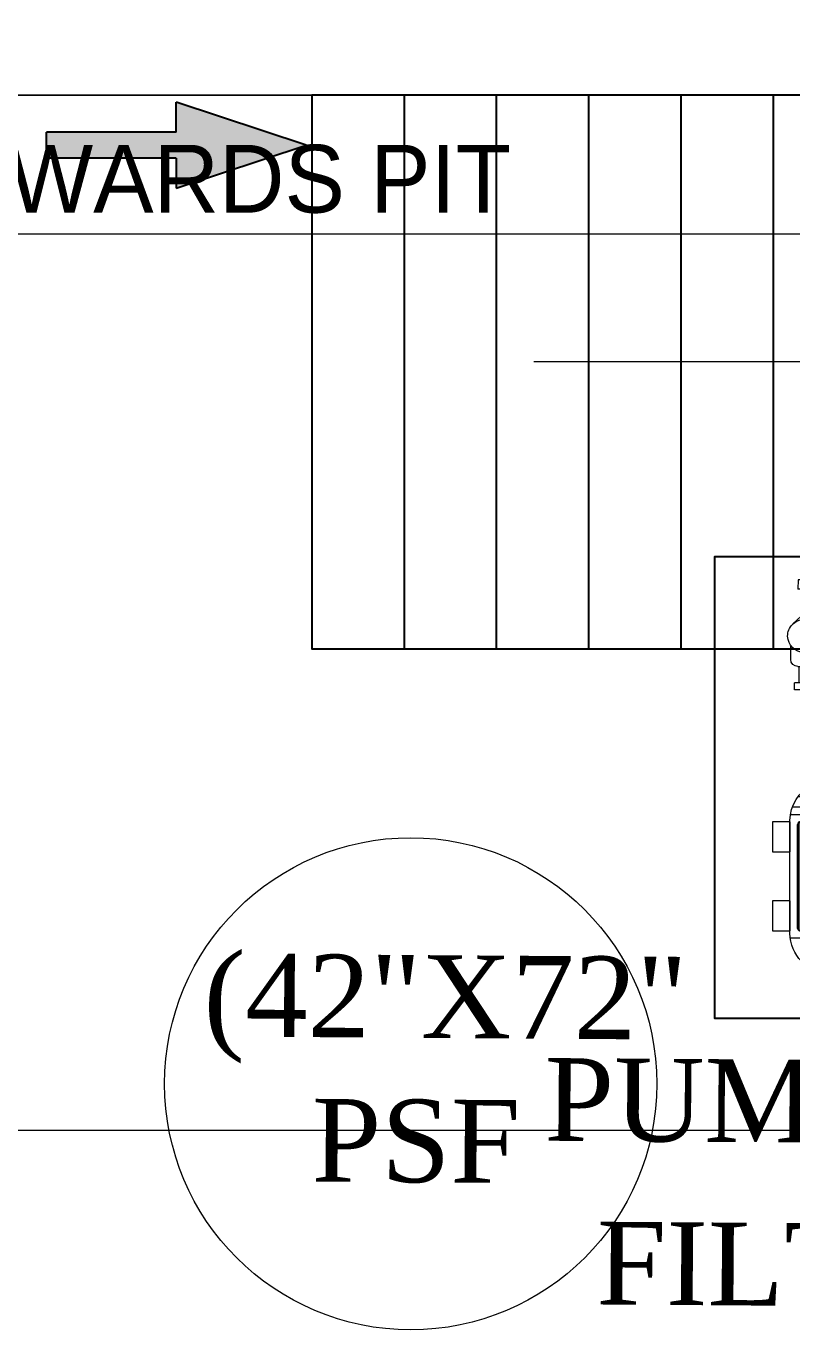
# Model space of a CAD drawing. Header units: millimetres. Extents: x -586673698 to -573385747, y -389867798 to -389752240.
# Drawn here: x -586649415 to -586647754, y -389780757 to -389777931 of the extents above; entities that cross this region are included whole.
import ezdxf

# ---------------------------------------------------------------- set-up
doc = ezdxf.new("R2010")
doc.units = ezdxf.units.MM
doc.header["$LTSCALE"] = 100
doc.linetypes.add('DASHED', pattern=[19.049999999999997, 12.7, -6.349999999999998])
doc.linetypes.add('HIDDEN2', pattern=[0.1875, 0.125, -0.0625])
for name, color, linetype in [('0-FLOW', 4, 'Continuous'), ('DT-PL-SHAFT', 230, 'Continuous'), ('DT-PL-Text', 181, 'Continuous'), ('PLUMB', 6, 'Continuous')]:
    doc.layers.add(name, color=color, linetype=linetype)
doc.layers.add('A-CUT OUT', color=251, linetype='HIDDEN2', lineweight=15)
doc.styles.add('3', font='times.ttf')
doc.styles.add('Arial', font='arial.ttf')
doc.dimstyles.new('V Mts', dxfattribs={"dimtxt": 150, "dimasz": 75, "dimexe": 0.1, "dimexo": 0, "dimgap": 0.01, "dimtad": 1, "dimdec": 0, "dimzin": 3, "dimdsep": 46, "dimtxsty": 'Arial', "dimsah": 1, "dimcen": 0.09375, "dimdle": 0.01, "dimclrd": 8, "dimclre": 8, "dimclrt": 256, "dimadec": 0, "dimazin": 0, "dimtfac": 0.7, "dimtdec": 3, "dimtofl": 0, "dimtmove": 2, "dimatfit": 3, "dimfxl": 0, "dimfrac": 1, "dimtolj": 1, "dimtzin": 0, "dimarcsym": 0})

# ---------------------------------------------------------------- blocks, each defined once
blk = doc.blocks.new('FA150')
h = blk.add_hatch(color=250)
h.set_gradient(color1=(51, 51, 51), one_color=1, tint=1)
h.paths.add_polyline_path([(499.9999999999999, -165.8966668141148), (499.9999999999999, -50.00000000576983), (1000, -50.00000000151339), (1000, 49.99999999848661), (499.9999999999999, 49.99999999424472), (499.9999999999998, 165.8966668118738), (0, 0)])
for p, q in [((499.9999999999999, 49.99999999424472), (499.9999999999999, 165.8966668118737)), ((499.9999999999999, 49.99999999424472), (1000, 49.9999999984866)), ((1000, 49.9999999984866), (1000, -50.0000000015134)), ((499.9999999999999, -50.00000000576983), (499.9999999999999, -165.8966668141147)), ((499.9999999999999, -50.00000000576983), (1000, -50.0000000015134))]:
    blk.add_line(p, q)
at = {"color": 0}
blk.add_lwpolyline([(499.9999999999997, 165.8966668118737), (0, 0), (499.9999999999997, -165.8966668141147)], dxfattribs=at)
blk = doc.blocks.new('FDSHH')
at = {"color": 7, "transparency": 33554687}
blk.add_lwpolyline([(781.6461117722681, 164.7800901449225), (782.6277429103973, 164.7800901449225), (782.6277429103973, 163.9800901446431), (781.6461117722681, 163.9800901446431)], close=True, dxfattribs=at)
blk.add_lwpolyline([(782.1369273413327, 164.7800901449225), (782.1369273413327, 163.9800901446431)], dxfattribs=at)
at = {"layer": 'DT-PL-Text', "color": 146, "lineweight": 5, "true_color": 0x105689, "transparency": 33554687}
for p, q in [((781.7729115096042, 164.7400946613341), (781.7725943733128, 164.7241695919945)), ((781.7729115096042, 164.7400946613341), (781.9825743139843, 164.7400946613341)), ((781.8046024889807, 164.7400946613341), (781.8046024889807, 164.7482213774636)), ((781.8046024889807, 164.7482213774636), (781.9508833318139, 164.7482213774636)), ((781.9508833318139, 164.7400946613341), (781.9508833318139, 164.7482213774636)), ((781.9825743139843, 164.7400946613341), (781.9828979876945, 164.7238412353615)), ((782.2729115096042, 164.7400946613341), (782.2725943733128, 164.7241695919945)), ((782.2729115096042, 164.7400946613341), (782.4825743139843, 164.7400946613341)), ((782.3046024889807, 164.7400946613341), (782.3046024889807, 164.7482213774636)), ((782.3046024889807, 164.7482213774636), (782.4508833318139, 164.7482213774636)), ((782.4508833318139, 164.7400946613341), (782.4508833318139, 164.7482213774636)), ((782.4825743139843, 164.7400946613341), (782.4828979876945, 164.7238412353615)), ((781.7729115096042, 164.7238412353615), (781.9828979876945, 164.7238412353615)), ((781.7825765182386, 164.6808742206483), (781.7825765182386, 164.7238412353615)), ((781.8069566601077, 164.7035244527212), (781.7991263359906, 164.7240331155188)), ((781.9485291634808, 164.7035244527212), (781.9563594843382, 164.7240331155188)), ((781.972909302556, 164.6808742206483), (781.972909302556, 164.7238412353615)), ((782.2729115096042, 164.7238412353615), (782.4828979876945, 164.7238412353615)), ((782.2825765182386, 164.6808742206483), (782.2825765182386, 164.7238412353615)), ((782.3069566601077, 164.7035244527212), (782.2991263359906, 164.7240331155188)), ((782.4485291634808, 164.7035244527212), (782.4563594843382, 164.7240331155188)), ((782.472909302556, 164.6808742206483), (782.472909302556, 164.7238412353615)), ((781.8069566601077, 164.7035244527212), (781.7637810466001, 164.6634123954861)), ((781.8069566601077, 164.7035244527212), (781.9485291634808, 164.7035244527212)), ((781.9485291634808, 164.7035244527212), (781.9917047769884, 164.6634123954861)), ((782.3069566601077, 164.7035244527212), (782.2637810466001, 164.6634123954861)), ((782.3069566601077, 164.7035244527212), (782.4485291634808, 164.7035244527212)), ((782.4485291634808, 164.7035244527212), (782.4917047769884, 164.6634123954861)), ((781.8488748577545, 164.67388425683), (781.7831407465162, 164.6710175977494)), ((781.9066109630401, 164.67388425683), (781.9723450770723, 164.6710175977494)), ((782.3488748577545, 164.67388425683), (782.2831407465162, 164.6710175977494)), ((782.4066109630401, 164.67388425683), (782.4723450770723, 164.6710175977494)), ((781.7600970879319, 164.6019405313707), (781.7600970879319, 164.6253537322334)), ((781.843509204791, 164.6114979394185), (781.7831407465162, 164.6141306037023)), ((781.9119766160036, 164.6114979394185), (781.9723450770723, 164.6141306037023)), ((781.9953887328627, 164.6019405313707), (781.9953887328627, 164.6253537322334)), ((782.2600970879319, 164.6019405313707), (782.2600970879319, 164.6253537322334)), ((782.343509204791, 164.6114979394185), (782.2831407465162, 164.6141306037023)), ((782.4119766160036, 164.6114979394185), (782.4723450770723, 164.6141306037023)), ((782.4953887328627, 164.6019405313707), (782.4953887328627, 164.6253537322334)), ((781.9831986633251, 164.5897504618331), (781.7722871602634, 164.5897504618331)), ((781.774449804903, 164.5613069632961), (781.774449804903, 164.5897504618331)), ((781.9810360158915, 164.5613069632961), (781.9810360158915, 164.5897504618331)), ((782.4831986633251, 164.5897504618331), (782.2722871602634, 164.5897504618331)), ((782.274449804903, 164.5613069632961), (782.274449804903, 164.5897504618331)), ((782.4810360158915, 164.5613069632961), (782.4810360158915, 164.5897504618331)), ((781.7663230920332, 164.5613069632961), (781.9891627315553, 164.5613069632961)), ((781.7663230920332, 164.5491168937585), (781.7663230920332, 164.5613069632961)), ((781.9891627315553, 164.5491168937585), (781.9891627315553, 164.5613069632961)), ((782.2663230920332, 164.5613069632961), (782.4891627315553, 164.5613069632961)), ((782.2663230920332, 164.5491168937585), (782.2663230920332, 164.5613069632961)), ((782.4891627315553, 164.5491168937585), (782.4891627315553, 164.5613069632961)), ((781.7663230920332, 164.5491168937585), (781.9891627315553, 164.5491168937585)), ((781.8118365943553, 164.457553587941), (781.785906126828, 164.5491168937585)), ((781.7928342713165, 164.5421225331663), (781.7915406214195, 164.549241999717)), ((781.8083579387637, 164.4838722041748), (781.7928342713165, 164.5421225331663)), ((781.8288648320483, 164.4933424476474), (781.8066028879146, 164.5398776327199)), ((781.8475902281823, 164.5354491533651), (781.8475902281823, 164.5395125100329)), ((781.8475902281823, 164.5395125100329), (781.9126039353321, 164.5395125100329)), ((781.8516535843844, 164.5395125100329), (781.8516535843844, 164.5491168937585)), ((781.9085405786643, 164.5395125100329), (781.9085405786643, 164.5491168937585)), ((781.9126039353321, 164.5395125100329), (781.9126039353321, 164.5354491533651)), ((781.9313293310004, 164.4933424476474), (781.9535912755998, 164.5398776327199)), ((781.9483575686934, 164.457553587941), (781.9742880362207, 164.5491168937585)), ((781.9518362247507, 164.4838722041748), (781.967359889404, 164.5421225331663)), ((781.9670476709614, 164.5409509682502), (781.9683413208584, 164.5480704378276)), ((782.2663230920332, 164.5491168937585), (782.4891627315553, 164.5491168937585)), ((782.3118365943553, 164.457553587941), (782.285906126828, 164.5491168937585)), ((782.2928342713165, 164.5421225331663), (782.2915406214195, 164.549241999717)), ((782.3083579387637, 164.4838722041748), (782.2928342713165, 164.5421225331663)), ((782.3288648320483, 164.4933424476474), (782.3066028879146, 164.5398776327199)), ((782.3475902281823, 164.5354491533651), (782.3475902281823, 164.5395125100329)), ((782.3475902281823, 164.5395125100329), (782.4126039353321, 164.5395125100329)), ((782.3516535843844, 164.5395125100329), (782.3516535843844, 164.5491168937585)), ((782.4085405786643, 164.5395125100329), (782.4085405786643, 164.5491168937585)), ((782.4126039353321, 164.5395125100329), (782.4126039353321, 164.5354491533651)), ((782.4313293310004, 164.4933424476474), (782.4535912755998, 164.5398776327199)), ((782.4483575686934, 164.457553587941), (782.4742880362207, 164.5491168937585)), ((782.4518362247507, 164.4838722041748), (782.467359889404, 164.5421225331663)), ((782.4670476709614, 164.5409509682502), (782.4683413208584, 164.5480704378276)), ((781.8475902281823, 164.5354491533651), (781.9126039353321, 164.5354491533651)), ((781.8638436543877, 164.5120581580265), (781.8638436543877, 164.5354491533651)), ((781.8963505091267, 164.5120581580265), (781.8963505091267, 164.5354491533651)), ((782.3475902281823, 164.5354491533651), (782.4126039353321, 164.5354491533651)), ((782.3638436543877, 164.5120581580265), (782.3638436543877, 164.5354491533651)), ((782.3963505091267, 164.5120581580265), (782.3963505091267, 164.5354491533651)), ((781.8475902281823, 164.4881665432765), (781.8475902281823, 164.4922298994786)), ((781.8475902281823, 164.4922298994786), (781.9126039353321, 164.4922298994786)), ((781.8557169410522, 164.5079948013588), (781.8557169410522, 164.5120581580265)), ((781.8557169410522, 164.5120581580265), (781.9044772219966, 164.5120581580265)), ((781.8557169410522, 164.5079948013588), (781.9044772219966, 164.5079948013588)), ((781.8638436543877, 164.4922298994786), (781.8638436543877, 164.5079948013588)), ((781.8963505091267, 164.4922298994786), (781.8963505091267, 164.5079948013588)), ((781.9044772219966, 164.5079948013588), (781.9044772219966, 164.5120581580265)), ((781.9126039353321, 164.4881665432765), (781.9126039353321, 164.4922298994786)), ((782.3475902281823, 164.4881665432765), (782.3475902281823, 164.4922298994786)), ((782.3475902281823, 164.4922298994786), (782.4126039353321, 164.4922298994786)), ((782.3557169410522, 164.5079948013588), (782.3557169410522, 164.5120581580265)), ((782.3557169410522, 164.5120581580265), (782.4044772219966, 164.5120581580265)), ((782.3557169410522, 164.5079948013588), (782.4044772219966, 164.5079948013588)), ((782.3638436543877, 164.4922298994786), (782.3638436543877, 164.5079948013588)), ((782.3963505091267, 164.4922298994786), (782.3963505091267, 164.5079948013588)), ((782.4044772219966, 164.5079948013588), (782.4044772219966, 164.5120581580265)), ((782.4126039353321, 164.4881665432765), (782.4126039353321, 164.4922298994786)), ((781.8536050656, 164.4723619703143), (781.8083579387637, 164.4838722041748)), ((781.8435268715145, 164.4881665432765), (781.8435268715145, 164.4841031866088)), ((781.8435268715145, 164.4881665432765), (781.9166672915342, 164.4881665432765)), ((781.8435268715145, 164.4841031866088), (781.9166672915342, 164.4841031866088)), ((781.9065890974487, 164.4723619703143), (781.9518362247507, 164.4838722041748)), ((781.9166672915342, 164.4881665432765), (781.9166672915342, 164.4841031866088)), ((782.3536050656, 164.4723619703143), (782.3083579387637, 164.4838722041748)), ((782.3435268715145, 164.4881665432765), (782.3435268715145, 164.4841031866088)), ((782.3435268715145, 164.4881665432765), (782.4166672915342, 164.4881665432765)), ((782.3435268715145, 164.4841031866088), (782.4166672915342, 164.4841031866088)), ((782.4065890974487, 164.4723619703143), (782.4518362247507, 164.4838722041748)), ((782.4166672915342, 164.4881665432765), (782.4166672915342, 164.4841031866088)), ((781.8232100863131, 164.4258289934075), (781.8118365943553, 164.457553587941)), ((781.9369840772013, 164.4258289934075), (781.9483575686934, 164.457553587941)), ((782.3232100863131, 164.4258289934075), (782.3118365943553, 164.457553587941)), ((782.4369840772013, 164.4258289934075), (782.4483575686934, 164.457553587941)), ((781.8232100863131, 164.4217656341787), (781.8232100863131, 164.4258289934075)), ((781.8232100863131, 164.4258289934075), (781.9369840772013, 164.4258289934075)), ((781.8572314601513, 164.4258289934075), (781.8572314601513, 164.3839137857719)), ((781.9036698230664, 164.4258289934075), (781.9036698230664, 164.3839137857719)), ((781.9369840772013, 164.4217656341787), (781.9369840772013, 164.4258289934075)), ((782.3232100863131, 164.4217656341787), (782.3232100863131, 164.4258289934075)), ((782.3232100863131, 164.4258289934075), (782.4369840772013, 164.4258289934075)), ((782.3572314601513, 164.4258289934075), (782.3572314601513, 164.3839137857719)), ((782.4036698230664, 164.4258289934075), (782.4036698230664, 164.3839137857719)), ((782.4369840772013, 164.4217656341787), (782.4369840772013, 164.4258289934075)), ((781.8232100863131, 164.4217656341787), (781.9369840772013, 164.4217656341787)), ((781.8475902281823, 164.4170417283601), (781.8475902281823, 164.4211050850279)), ((781.8475902281823, 164.4170417283601), (781.9126039353321, 164.4170417283601)), ((781.8557169410522, 164.4129783716924), (781.8557169410522, 164.4170417283601)), ((781.8557169410522, 164.4129783716924), (781.9044772219966, 164.4129783716924)), ((781.9044772219966, 164.4129783716924), (781.9044772219966, 164.4170417283601)), ((781.9126039353321, 164.4170417283601), (781.9126039353321, 164.4211050850279)), ((782.3232100863131, 164.4217656341787), (782.4369840772013, 164.4217656341787)), ((782.3475902281823, 164.4170417283601), (782.3475902281823, 164.4211050850279)), ((782.3475902281823, 164.4170417283601), (782.4126039353321, 164.4170417283601)), ((782.3557169410522, 164.4129783716924), (782.3557169410522, 164.4170417283601)), ((782.3557169410522, 164.4129783716924), (782.4044772219966, 164.4129783716924)), ((782.4044772219966, 164.4129783716924), (782.4044772219966, 164.4170417283601)), ((782.4126039353321, 164.4170417283601), (782.4126039353321, 164.4211050850279)), ((781.7969284538301, 164.3842694294578), (781.9579772722097, 164.3842694294578)), ((782.2969284538301, 164.3842694294578), (782.4579772722097, 164.3842694294578)), ((781.7718206319148, 164.3636399866953), (781.9830850945907, 164.3636399866953)), ((782.2718206319148, 164.3636399866953), (782.4830850945907, 164.3636399866953)), ((781.7586256485554, 164.3326958267423), (781.9962800774845, 164.3326958267423)), ((781.7622016245621, 164.3458236559234), (781.9927041014778, 164.3458236559234)), ((782.2586256485554, 164.3326958267423), (782.4962800774845, 164.3326958267423)), ((782.2622016245621, 164.3458236559234), (782.4927041014778, 164.3458236559234)), ((781.7583752839016, 164.320261983288), (781.7277173121581, 164.320261983288)), ((781.7277173121581, 164.320261983288), (781.7277173121581, 164.268244162289)), ((781.7581279399926, 164.3225576785333), (781.7581279399926, 164.1270638451385)), ((781.7583752839016, 164.268244162289), (781.7583752839016, 164.320261983288)), ((781.7695322694378, 164.1382079712055), (781.7695322694378, 164.313412714371)), ((781.7712614714289, 164.1382079712055), (781.7712614714289, 164.313412714371)), ((781.7742831139947, 164.1382079712055), (781.7742831139947, 164.313412714371)), ((781.774815833767, 164.3213479519761), (781.7795666815834, 164.3213479519761)), ((781.7933357084291, 164.1382079712055), (781.7933357084291, 164.313412714371)), ((781.7950649132142, 164.1382079712055), (781.7950649132142, 164.313412714371)), ((781.7980865562456, 164.1382079712055), (781.7980865562456, 164.313412714371)), ((781.7986192760179, 164.3213479519761), (781.8033701205748, 164.3213479519761)), ((781.8156514178152, 164.1382079712055), (781.8156514178152, 164.313412714371)), ((781.8173806198063, 164.1382079712055), (781.8173806198063, 164.313412714371)), ((781.8204022628377, 164.1382079712055), (781.8204022628377, 164.313412714371)), ((781.8209349821443, 164.3213479519761), (781.8256858299608, 164.3213479519761)), ((781.8349917094345, 164.1382079712055), (781.8349917094345, 164.313412714371)), ((781.8367209114256, 164.1382079712055), (781.8367209114256, 164.313412714371)), ((781.839742554457, 164.1382079712055), (781.839742554457, 164.313412714371)), ((781.8402752770232, 164.3213479519761), (781.8450261215801, 164.3213479519761)), ((781.8541766918386, 164.3215219304836), (781.858552776848, 164.3215219304836)), ((781.8541766918386, 164.1294787545628), (781.8541766918386, 164.3215219304836)), ((781.858552776848, 164.3215219304836), (781.858552776848, 164.1294787545628)), ((781.9154420044395, 164.3215219304836), (781.9198180922428, 164.3215219304836)), ((781.9154420044395, 164.1294787545628), (781.9154420044395, 164.3215219304836)), ((781.9198180922428, 164.3215219304836), (781.9198180922428, 164.1294787545628)), ((781.9307004405307, 164.3213479519761), (781.9276788007589, 164.3213479519761)), ((781.9329623650881, 164.1382079712055), (781.9329623650881, 164.313412714371)), ((781.9359840081195, 164.1382079712055), (781.9359840081195, 164.313412714371)), ((781.9377132129046, 164.1382079712055), (781.9377132129046, 164.313412714371)), ((781.9547453519078, 164.3213479519761), (781.9499945068853, 164.3213479519761)), ((781.9552780744741, 164.1382079712055), (781.9552780744741, 164.313412714371)), ((781.9582997142459, 164.1382079712055), (781.9582997142459, 164.313412714371)), ((781.960028919031, 164.1382079712055), (781.960028919031, 164.313412714371)), ((781.9785487941588, 164.3213479519761), (781.9737979491363, 164.3213479519761)), ((781.9790815134654, 164.1382079712055), (781.9790815134654, 164.313412714371)), ((781.9821031564968, 164.1382079712055), (781.9821031564968, 164.313412714371)), ((781.9838323612819, 164.1382079712055), (781.9838323612819, 164.313412714371)), ((781.9965304453979, 164.320261983288), (782.0271884138817, 164.320261983288)), ((781.9965304453979, 164.268244162289), (781.9965304453979, 164.320261983288)), ((781.9967777865129, 164.1270638451385), (781.9967777865129, 164.3225576785333)), ((782.0271884138817, 164.320261983288), (782.0271884138817, 164.268244162289)), ((782.2583752839016, 164.320261983288), (782.2277173121581, 164.320261983288)), ((782.2277173121581, 164.320261983288), (782.2277173121581, 164.268244162289)), ((782.2581279399926, 164.3225576785333), (782.2581279399926, 164.1270638451385)), ((782.2583752839016, 164.268244162289), (782.2583752839016, 164.320261983288)), ((782.2695322694378, 164.1382079712055), (782.2695322694378, 164.313412714371)), ((782.2712614714289, 164.1382079712055), (782.2712614714289, 164.313412714371)), ((782.2742831139947, 164.1382079712055), (782.2742831139947, 164.313412714371)), ((782.274815833767, 164.3213479519761), (782.2795666815834, 164.3213479519761)), ((782.2933357084291, 164.1382079712055), (782.2933357084291, 164.313412714371)), ((782.2950649132142, 164.1382079712055), (782.2950649132142, 164.313412714371)), ((782.2980865562456, 164.1382079712055), (782.2980865562456, 164.313412714371)), ((782.2986192760179, 164.3213479519761), (782.3033701205748, 164.3213479519761)), ((782.3156514178152, 164.1382079712055), (782.3156514178152, 164.313412714371)), ((782.3173806198063, 164.1382079712055), (782.3173806198063, 164.313412714371)), ((782.3204022628377, 164.1382079712055), (782.3204022628377, 164.313412714371)), ((782.3209349821443, 164.3213479519761), (782.3256858299608, 164.3213479519761)), ((782.3349917094345, 164.1382079712055), (782.3349917094345, 164.313412714371)), ((782.3367209114256, 164.1382079712055), (782.3367209114256, 164.313412714371)), ((782.339742554457, 164.1382079712055), (782.339742554457, 164.313412714371)), ((782.3402752770232, 164.3213479519761), (782.3450261215801, 164.3213479519761)), ((782.3541766918386, 164.3215219304836), (782.358552776848, 164.3215219304836)), ((782.3541766918386, 164.1294787545628), (782.3541766918386, 164.3215219304836)), ((782.358552776848, 164.3215219304836), (782.358552776848, 164.1294787545628)), ((782.4154420044395, 164.3215219304836), (782.4198180922428, 164.3215219304836)), ((782.4154420044395, 164.1294787545628), (782.4154420044395, 164.3215219304836)), ((782.4198180922428, 164.3215219304836), (782.4198180922428, 164.1294787545628)), ((782.4307004405307, 164.3213479519761), (782.4276788007589, 164.3213479519761)), ((782.4329623650881, 164.1382079712055), (782.4329623650881, 164.313412714371)), ((782.4359840081195, 164.1382079712055), (782.4359840081195, 164.313412714371)), ((782.4377132129046, 164.1382079712055), (782.4377132129046, 164.313412714371)), ((782.4547453519078, 164.3213479519761), (782.4499945068853, 164.3213479519761)), ((782.4552780744741, 164.1382079712055), (782.4552780744741, 164.313412714371)), ((782.4582997142459, 164.1382079712055), (782.4582997142459, 164.313412714371)), ((782.460028919031, 164.1382079712055), (782.460028919031, 164.313412714371)), ((782.4785487941588, 164.3213479519761), (782.4737979491363, 164.3213479519761)), ((782.4790815134654, 164.1382079712055), (782.4790815134654, 164.313412714371)), ((782.4821031564968, 164.1382079712055), (782.4821031564968, 164.313412714371)), ((782.4838323612819, 164.1382079712055), (782.4838323612819, 164.313412714371)), ((782.4965304453979, 164.320261983288), (782.5271884138817, 164.320261983288)), ((782.4965304453979, 164.268244162289), (782.4965304453979, 164.320261983288)), ((782.4967777865129, 164.1270638451385), (782.4967777865129, 164.3225576785333)), ((782.5271884138817, 164.320261983288), (782.5271884138817, 164.268244162289)), ((781.8652570025185, 164.2399229072905), (781.8652570025185, 164.3025627747118)), ((781.8652570025185, 164.3025627747118), (781.9113837979855, 164.3025627747118)), ((781.9113837979855, 164.3025627747118), (781.9113837979855, 164.2399229072905)), ((782.3652570025185, 164.2399229072905), (782.3652570025185, 164.3025627747118)), ((782.3652570025185, 164.3025627747118), (782.4113837979855, 164.3025627747118)), ((782.4113837979855, 164.3025627747118), (782.4113837979855, 164.2399229072905)), ((781.7277173121581, 164.268244162289), (781.7583752839016, 164.268244162289)), ((782.0271884138817, 164.268244162289), (781.9965304453979, 164.268244162289)), ((782.2277173121581, 164.268244162289), (782.2583752839016, 164.268244162289)), ((782.5271884138817, 164.268244162289), (782.4965304453979, 164.268244162289)), ((781.9113837979855, 164.2399229072905), (781.8652570025185, 164.2399229072905)), ((782.4113837979855, 164.2399229072905), (782.3652570025185, 164.2399229072905)), ((781.7583752839016, 164.1835484943292), (781.7277173121581, 164.1835484943292)), ((781.7277173121581, 164.1835484943292), (781.7277173121581, 164.1315306761242)), ((781.7583752839016, 164.1315306761242), (781.7583752839016, 164.1835484943292)), ((781.9965304453979, 164.1835484943292), (782.0271884138817, 164.1835484943292)), ((781.9965304453979, 164.1315306761242), (781.9965304453979, 164.1835484943292)), ((782.0271884138817, 164.1835484943292), (782.0271884138817, 164.1315306761242)), ((782.2583752839016, 164.1835484943292), (782.2277173121581, 164.1835484943292)), ((782.2277173121581, 164.1835484943292), (782.2277173121581, 164.1315306761242)), ((782.2583752839016, 164.1315306761242), (782.2583752839016, 164.1835484943292)), ((782.4965304453979, 164.1835484943292), (782.5271884138817, 164.1835484943292)), ((782.4965304453979, 164.1315306761242), (782.4965304453979, 164.1835484943292)), ((782.5271884138817, 164.1835484943292), (782.5271884138817, 164.1315306761242)), ((781.7277173121581, 164.1315306761242), (781.7583752839016, 164.1315306761242)), ((781.774815833767, 164.1302727336003), (781.7795666815834, 164.1302727336003)), ((781.7986192760179, 164.1302727336003), (781.8033701205748, 164.1302727336003)), ((781.8209349821443, 164.1302727336003), (781.8256858299608, 164.1302727336003)), ((781.8402752770232, 164.1302727336003), (781.8450261215801, 164.1302727336003)), ((781.858552776848, 164.1294787545628), (781.8541766918386, 164.1294787545628)), ((781.9198180922428, 164.1294787545628), (781.9154420044395, 164.1294787545628)), ((781.9324296453158, 164.1302727336003), (781.9276788007589, 164.1302727336003)), ((781.9547453519078, 164.1302727336003), (781.9499945068853, 164.1302727336003)), ((781.9785487941588, 164.1302727336003), (781.9737979491363, 164.1302727336003)), ((782.0271884138817, 164.1315306761242), (781.9965304453979, 164.1315306761242)), ((782.2277173121581, 164.1315306761242), (782.2583752839016, 164.1315306761242)), ((782.274815833767, 164.1302727336003), (782.2795666815834, 164.1302727336003)), ((782.2986192760179, 164.1302727336003), (782.3033701205748, 164.1302727336003)), ((782.3209349821443, 164.1302727336003), (782.3256858299608, 164.1302727336003)), ((782.3402752770232, 164.1302727336003), (782.3450261215801, 164.1302727336003)), ((782.358552776848, 164.1294787545628), (782.3541766918386, 164.1294787545628)), ((782.4198180922428, 164.1294787545628), (782.4154420044395, 164.1294787545628)), ((782.4324296453158, 164.1302727336003), (782.4276788007589, 164.1302727336003)), ((782.4547453519078, 164.1302727336003), (782.4499945068853, 164.1302727336003)), ((782.4785487941588, 164.1302727336003), (782.4737979491363, 164.1302727336003)), ((782.5271884138817, 164.1315306761242), (782.4965304453979, 164.1315306761242)), ((781.7586256485554, 164.1188227989185), (781.9962800774845, 164.1188227989185)), ((782.2586256485554, 164.1188227989185), (782.4962800774845, 164.1188227989185)), ((781.7840735685202, 164.0583274961389), (781.9763947251374, 164.0583274961389)), ((781.7840735685202, 164.0378360132161), (781.7840735685202, 164.0583274961389)), ((781.8266040939959, 164.0585876881084), (781.9283016325096, 164.0585876881084)), ((781.9763947251374, 164.0583274961389), (781.9763947251374, 164.0378360132161)), ((782.2840735685202, 164.0583274961389), (782.4763947251374, 164.0583274961389)), ((782.2840735685202, 164.0378360132161), (782.2840735685202, 164.0583274961389)), ((782.3266040939959, 164.0585876881084), (782.4283016325096, 164.0585876881084)), ((782.4763947251374, 164.0583274961389), (782.4763947251374, 164.0378360132161)), ((781.7840735685202, 164.0381739163711), (781.9763947251374, 164.0381739163711)), ((782.2840735685202, 164.0381739163711), (782.4763947251374, 164.0381739163711))]:
    blk.add_line(p, q, dxfattribs=at)
for centre, radius in [((781.8777429117943, 164.6399775048192), 0.0445312499999251), ((782.3777429117943, 164.6399775048192), 0.0445312499999251), ((781.8777429117943, 164.6425740994453), 0.022265625), ((782.3777429117943, 164.6425740994453), 0.022265625)]:
    blk.add_circle(centre, radius, dxfattribs=at)
for centre, major_axis, ratio, start_param, end_param in [((781.7831407465162, 164.6425740994453), (-0.01921937286778779, 0.0209677906565422), 0.9999999807859902, -0.7419187202349709, 0.8402791521399537), ((781.9723450770723, 164.6425740994453), (0.0192193728272227, 0.02096779069372469), 0.9999999807859904, -0.8402791540745905, 0.7419187183003341), ((782.2831407465162, 164.6425740994453), (-0.01921937286778779, 0.0209677906565422), 0.9999999807859902, -0.7419187202349709, 0.8402791521399537), ((782.4723450770723, 164.6425740994453), (0.0192193728272227, 0.02096779069372469), 0.9999999807859904, -0.8402791540745905, 0.7419187183003341), ((781.7831407465162, 164.6425740994453), (0.01965007880855801, 0.0205647020362008), 0.9999999446199224, 2.344856450011062, 3.904251305690156), ((781.9723450770723, 164.6425740994453), (-0.01965034719045169, 0.02056444558817241), 0.9999999445774912, 2.378920950797469, 3.938315806519015), ((782.2831407465162, 164.6425740994453), (0.01965007880855801, 0.0205647020362008), 0.9999999446199224, 2.344856450011062, 3.904251305690156), ((782.4723450770723, 164.6425740994453), (-0.01965034719045169, 0.02056444558817241), 0.9999999445774912, 2.378920950797469, 3.938315806519015), ((781.7722871602634, 164.6019405313707), (-0.0008075527404191949, 0.0121632926883679), 0.9999998828435428, 1.504501020348125, 3.075297331654646), ((781.9831986633251, 164.6019405313707), (0.0008075527409794051, 0.0121632926883307), 0.9999998828435428, 3.207887975570993, 4.778684286877517), ((782.2722871602634, 164.6019405313707), (-0.0008075527404191949, 0.0121632926883679), 0.9999998828435428, 1.504501020348125, 3.075297331654646), ((782.4831986633251, 164.6019405313707), (0.0008075527409794051, 0.0121632926883307), 0.9999998828435428, 3.207887975570993, 4.778684286877517), ((781.7919408484483, 164.5328634675532), (-0.0143625990940155, 0.007608531306224806), 0.9999997668719591, 4.074963361222511, 5.199549247110843), ((781.968253312272, 164.5328634675532), (0.0143625306093484, 0.007608660583786693), 0.999999766844237, 1.083627059083882, 2.208212944946921), ((782.2919408484483, 164.5328634675532), (-0.0143625990940155, 0.007608531306224806), 0.9999997668719591, 4.074963361222511, 5.199549247110843), ((782.468253312272, 164.5328634675532), (0.0143625306093484, 0.007608660583786693), 0.999999766844237, 1.083627059083882, 2.208212944946921), ((781.8435268715145, 164.5003566128141), (-0.0143625990940155, 0.007608531306224806), 0.9999997668719591, 0.93337070763272, 2.057956593521051), ((781.9166672915342, 164.5003566128141), (0.0143625306093484, 0.007608660583786693), 0.999999766844237, 4.225219712673675, 5.349805598536716), ((782.3435268715145, 164.5003566128141), (-0.0143625990940155, 0.007608531306224806), 0.9999997668719591, 0.93337070763272, 2.057956593521051), ((782.4166672915342, 164.5003566128141), (0.0143625306093484, 0.007608660583786693), 0.999999766844237, 4.225219712673675, 5.349805598536716), ((781.8800970801274, 164.4827159876875), (-0.0278525608525455, 0.005767791721865411), 0.9999999721960684, 0.5767776979306123, 1.774993084283601), ((781.8800970801274, 164.4827159876875), (0.0278525608765475, 0.005767791605960583), 0.9999999721960682, 4.508192227057354, 5.706407613410345), ((782.3800970801274, 164.4827159876875), (-0.0278525608525455, 0.005767791721865411), 0.9999999721960684, 0.5767776979306123, 1.774993084283601), ((782.3800970801274, 164.4827159876875), (0.0278525608765475, 0.005767791605960583), 0.9999999721960682, 4.508192227057354, 5.706407613410345), ((781.8266040939959, 164.3225576785333), (0.067623623756612, 0.01077170274066177), 0.9999999679763616, 1.861065244963352, 2.983630667839524), ((781.9283016325096, 164.3225576785333), (-0.04702023860385748, 0.04978033383479532), 0.9999999167521937, 3.955496347067841, 5.078061696781036), ((782.3266040939959, 164.3225576785333), (0.067623623756612, 0.01077170274066177), 0.9999999679763616, 1.861065244963352, 2.983630667839524), ((782.4283016325096, 164.3225576785333), (-0.04702023860385748, 0.04978033383479532), 0.9999999167521937, 3.955496347067841, 5.078061696781036), ((781.7771997471461, 164.3140340455282), (0.0076481413372615, 0.0008259668104871949), 0.9999999655624804, 1.778301432214036, 3.114871585125331), ((781.7789289491373, 164.3140340455282), (0.0076481413372615, 0.0008259668104871949), 0.9999999655624804, 1.778301432214036, 3.114871585125331), ((781.781950591703, 164.3140340455282), (0.0076481413372615, 0.0008259668104871949), 0.9999999655624804, 1.778301432214036, 3.114871585125331), ((781.8010031889314, 164.3140340455282), (0.0076481413372615, 0.0008259668104871949), 0.9999999655624804, 1.778301432214036, 3.114871585125331), ((781.8027323909225, 164.3140340455282), (0.0076481413372615, 0.0008259668104871949), 0.9999999655624804, 1.778301432214036, 3.114871585125331), ((781.8057540339539, 164.3140340455282), (0.0076481413372615, 0.0008259668104871949), 0.9999999655624804, 1.778301432214036, 3.114871585125331), ((781.8233188955235, 164.3140340455282), (0.0076481413372615, 0.0008259668104871949), 0.9999999655624804, 1.778301432214036, 3.114871585125331), ((781.8250481003085, 164.3140340455282), (0.0076481413372615, 0.0008259668104871949), 0.9999999655624804, 1.778301432214036, 3.114871585125331), ((781.828069740546, 164.3140340455282), (0.0076481413372615, 0.0008259668104871949), 0.9999999655624804, 1.778301432214036, 3.114871585125331), ((781.8426591876084, 164.3140340455282), (0.0076481413372615, 0.0008259668104871949), 0.9999999655624804, 1.778301432214036, 3.114871585125331), ((781.8443883923935, 164.3140340455282), (0.0076481413372615, 0.0008259668104871949), 0.9999999655624804, 1.778301432214036, 3.114871585125331), ((781.8474100321653, 164.3140340455282), (0.0076481413372615, 0.0008259668104871949), 0.9999999655624804, 1.778301432214036, 3.114871585125331), ((781.9252948873798, 164.3140340455282), (-0.0076483346228452, 0.0008241750928600042), 0.9999999655595272, 3.168079456634644, 4.504649609561893), ((781.9283165304112, 164.3140340455282), (-0.0076483346228452, 0.0008241750928600042), 0.9999999655595272, 3.168079456634644, 4.504649609561893), ((781.9300457324023, 164.3140340455282), (-0.0076483346228452, 0.0008241750928600042), 0.9999999655595272, 3.168079456634644, 4.504649609561893), ((781.9476105939718, 164.3140340455282), (-0.0076483346228452, 0.0008241750928600042), 0.9999999655595272, 3.168079456634644, 4.504649609561893), ((781.9506322365376, 164.3140340455282), (-0.0076483346228452, 0.0008241750928600042), 0.9999999655595272, 3.168079456634644, 4.504649609561893), ((781.9523614413226, 164.3140340455282), (-0.0076483346228452, 0.0008241750928600042), 0.9999999655595272, 3.168079456634644, 4.504649609561893), ((781.9714140357571, 164.3140340455282), (-0.0076483346228452, 0.0008241750928600042), 0.9999999655595272, 3.168079456634644, 4.504649609561893), ((781.9744356787885, 164.3140340455282), (-0.0076483346228452, 0.0008241750928600042), 0.9999999655595272, 3.168079456634644, 4.504649609561893), ((781.9761648807796, 164.3140340455282), (-0.0076483346228452, 0.0008241750928600042), 0.9999999655595272, 3.168079456634644, 4.504649609561893), ((782.2771997471461, 164.3140340455282), (0.0076481413372615, 0.0008259668104871949), 0.9999999655624804, 1.778301432214036, 3.114871585125331), ((782.2789289491373, 164.3140340455282), (0.0076481413372615, 0.0008259668104871949), 0.9999999655624804, 1.778301432214036, 3.114871585125331), ((782.281950591703, 164.3140340455282), (0.0076481413372615, 0.0008259668104871949), 0.9999999655624804, 1.778301432214036, 3.114871585125331), ((782.3010031889314, 164.3140340455282), (0.0076481413372615, 0.0008259668104871949), 0.9999999655624804, 1.778301432214036, 3.114871585125331), ((782.3027323909225, 164.3140340455282), (0.0076481413372615, 0.0008259668104871949), 0.9999999655624804, 1.778301432214036, 3.114871585125331), ((782.3057540339539, 164.3140340455282), (0.0076481413372615, 0.0008259668104871949), 0.9999999655624804, 1.778301432214036, 3.114871585125331), ((782.3233188955235, 164.3140340455282), (0.0076481413372615, 0.0008259668104871949), 0.9999999655624804, 1.778301432214036, 3.114871585125331), ((782.3250481003085, 164.3140340455282), (0.0076481413372615, 0.0008259668104871949), 0.9999999655624804, 1.778301432214036, 3.114871585125331), ((782.328069740546, 164.3140340455282), (0.0076481413372615, 0.0008259668104871949), 0.9999999655624804, 1.778301432214036, 3.114871585125331), ((782.3426591876084, 164.3140340455282), (0.0076481413372615, 0.0008259668104871949), 0.9999999655624804, 1.778301432214036, 3.114871585125331), ((782.3443883923935, 164.3140340455282), (0.0076481413372615, 0.0008259668104871949), 0.9999999655624804, 1.778301432214036, 3.114871585125331), ((782.3474100321653, 164.3140340455282), (0.0076481413372615, 0.0008259668104871949), 0.9999999655624804, 1.778301432214036, 3.114871585125331), ((782.4252948873798, 164.3140340455282), (-0.0076483346228452, 0.0008241750928600042), 0.9999999655595272, 3.168079456634644, 4.504649609561893), ((782.4283165304112, 164.3140340455282), (-0.0076483346228452, 0.0008241750928600042), 0.9999999655595272, 3.168079456634644, 4.504649609561893), ((782.4300457324023, 164.3140340455282), (-0.0076483346228452, 0.0008241750928600042), 0.9999999655595272, 3.168079456634644, 4.504649609561893), ((782.4476105939718, 164.3140340455282), (-0.0076483346228452, 0.0008241750928600042), 0.9999999655595272, 3.168079456634644, 4.504649609561893), ((782.4506322365376, 164.3140340455282), (-0.0076483346228452, 0.0008241750928600042), 0.9999999655595272, 3.168079456634644, 4.504649609561893), ((782.4523614413226, 164.3140340455282), (-0.0076483346228452, 0.0008241750928600042), 0.9999999655595272, 3.168079456634644, 4.504649609561893), ((782.4714140357571, 164.3140340455282), (-0.0076483346228452, 0.0008241750928600042), 0.9999999655595272, 3.168079456634644, 4.504649609561893), ((782.4744356787885, 164.3140340455282), (-0.0076483346228452, 0.0008241750928600042), 0.9999999655595272, 3.168079456634644, 4.504649609561893), ((782.4761648807796, 164.3140340455282), (-0.0076483346228452, 0.0008241750928600042), 0.9999999655595272, 3.168079456634644, 4.504649609561893), ((781.7771997471461, 164.1375866428423), (-0.0076483346228452, 0.0008241750928600042), 0.9999999655595272, 0.0264868030448515, 1.3630569559721), ((781.7789289491373, 164.1375866428423), (-0.0076483346228452, 0.0008241750928600042), 0.9999999655595272, 0.0264868030448515, 1.3630569559721), ((781.781950591703, 164.1375866428423), (-0.0076483346228452, 0.0008241750928600042), 0.9999999655595272, 0.0264868030448515, 1.3630569559721), ((781.8010031889314, 164.1375866428423), (-0.0076483346228452, 0.0008241750928600042), 0.9999999655595272, 0.0264868030448515, 1.3630569559721), ((781.8027323909225, 164.1375866428423), (-0.0076483346228452, 0.0008241750928600042), 0.9999999655595272, 0.0264868030448515, 1.3630569559721), ((781.8057540339539, 164.1375866428423), (-0.0076483346228452, 0.0008241750928600042), 0.9999999655595272, 0.0264868030448515, 1.3630569559721), ((781.8233188955235, 164.1375866428423), (-0.0076483346228452, 0.0008241750928600042), 0.9999999655595272, 0.0264868030448515, 1.3630569559721), ((781.8250481003085, 164.1375866428423), (-0.0076483346228452, 0.0008241750928600042), 0.9999999655595272, 0.0264868030448515, 1.3630569559721), ((781.828069740546, 164.1375866428423), (-0.0076483346228452, 0.0008241750928600042), 0.9999999655595272, 0.0264868030448515, 1.3630569559721), ((781.8426591876084, 164.1375866428423), (-0.0076483346228452, 0.0008241750928600042), 0.9999999655595272, 0.0264868030448515, 1.3630569559721), ((781.8443883923935, 164.1375866428423), (-0.0076483346228452, 0.0008241750928600042), 0.9999999655595272, 0.0264868030448515, 1.3630569559721), ((781.8474100321653, 164.1375866428423), (-0.0076483346228452, 0.0008241750928600042), 0.9999999655595272, 0.0264868030448515, 1.3630569559721), ((781.9252948873798, 164.1375866428423), (0.0076481413372615, 0.0008259668104871949), 0.9999999655624804, -1.363291221375754, -0.0267210684644623), ((781.9283165304112, 164.1375866428423), (0.0076481413372615, 0.0008259668104871949), 0.9999999655624804, -1.363291221375754, -0.0267210684644623), ((781.9300457324023, 164.1375866428423), (0.0076481413372615, 0.0008259668104871949), 0.9999999655624804, -1.363291221375754, -0.0267210684644623), ((781.9476105939718, 164.1375866428423), (0.0076481413372615, 0.0008259668104871949), 0.9999999655624804, -1.363291221375754, -0.0267210684644623), ((781.9506322365376, 164.1375866428423), (0.0076481413372615, 0.0008259668104871949), 0.9999999655624804, -1.363291221375754, -0.0267210684644623), ((781.9523614413226, 164.1375866428423), (0.0076481413372615, 0.0008259668104871949), 0.9999999655624804, -1.363291221375754, -0.0267210684644623), ((781.9714140357571, 164.1375866428423), (0.0076481413372615, 0.0008259668104871949), 0.9999999655624804, -1.363291221375754, -0.0267210684644623), ((781.9744356787885, 164.1375866428423), (0.0076481413372615, 0.0008259668104871949), 0.9999999655624804, -1.363291221375754, -0.0267210684644623), ((781.9761648807796, 164.1375866428423), (0.0076481413372615, 0.0008259668104871949), 0.9999999655624804, -1.363291221375754, -0.0267210684644623), ((782.2771997471461, 164.1375866428423), (-0.0076483346228452, 0.0008241750928600042), 0.9999999655595272, 0.0264868030448515, 1.3630569559721), ((782.2789289491373, 164.1375866428423), (-0.0076483346228452, 0.0008241750928600042), 0.9999999655595272, 0.0264868030448515, 1.3630569559721), ((782.281950591703, 164.1375866428423), (-0.0076483346228452, 0.0008241750928600042), 0.9999999655595272, 0.0264868030448515, 1.3630569559721), ((782.3010031889314, 164.1375866428423), (-0.0076483346228452, 0.0008241750928600042), 0.9999999655595272, 0.0264868030448515, 1.3630569559721), ((782.3027323909225, 164.1375866428423), (-0.0076483346228452, 0.0008241750928600042), 0.9999999655595272, 0.0264868030448515, 1.3630569559721), ((782.3057540339539, 164.1375866428423), (-0.0076483346228452, 0.0008241750928600042), 0.9999999655595272, 0.0264868030448515, 1.3630569559721), ((782.3233188955235, 164.1375866428423), (-0.0076483346228452, 0.0008241750928600042), 0.9999999655595272, 0.0264868030448515, 1.3630569559721), ((782.3250481003085, 164.1375866428423), (-0.0076483346228452, 0.0008241750928600042), 0.9999999655595272, 0.0264868030448515, 1.3630569559721), ((782.328069740546, 164.1375866428423), (-0.0076483346228452, 0.0008241750928600042), 0.9999999655595272, 0.0264868030448515, 1.3630569559721), ((782.3426591876084, 164.1375866428423), (-0.0076483346228452, 0.0008241750928600042), 0.9999999655595272, 0.0264868030448515, 1.3630569559721), ((782.3443883923935, 164.1375866428423), (-0.0076483346228452, 0.0008241750928600042), 0.9999999655595272, 0.0264868030448515, 1.3630569559721), ((782.3474100321653, 164.1375866428423), (-0.0076483346228452, 0.0008241750928600042), 0.9999999655595272, 0.0264868030448515, 1.3630569559721), ((782.4252948873798, 164.1375866428423), (0.0076481413372615, 0.0008259668104871949), 0.9999999655624804, -1.363291221375754, -0.0267210684644623), ((782.4283165304112, 164.1375866428423), (0.0076481413372615, 0.0008259668104871949), 0.9999999655624804, -1.363291221375754, -0.0267210684644623), ((782.4300457324023, 164.1375866428423), (0.0076481413372615, 0.0008259668104871949), 0.9999999655624804, -1.363291221375754, -0.0267210684644623), ((782.4476105939718, 164.1375866428423), (0.0076481413372615, 0.0008259668104871949), 0.9999999655624804, -1.363291221375754, -0.0267210684644623), ((782.4506322365376, 164.1375866428423), (0.0076481413372615, 0.0008259668104871949), 0.9999999655624804, -1.363291221375754, -0.0267210684644623), ((782.4523614413226, 164.1375866428423), (0.0076481413372615, 0.0008259668104871949), 0.9999999655624804, -1.363291221375754, -0.0267210684644623), ((782.4714140357571, 164.1375866428423), (0.0076481413372615, 0.0008259668104871949), 0.9999999655624804, -1.363291221375754, -0.0267210684644623), ((782.4744356787885, 164.1375866428423), (0.0076481413372615, 0.0008259668104871949), 0.9999999655624804, -1.363291221375754, -0.0267210684644623), ((782.4761648807796, 164.1375866428423), (0.0076481413372615, 0.0008259668104871949), 0.9999999655624804, -1.363291221375754, -0.0267210684644623), ((781.8266040939959, 164.1270638451385), (-0.0671791009472629, 0.01326470754522363), 0.9999999776495768, 0.1949452233119306, 1.765741541611719), ((781.9283016325096, 164.1270638451385), (0.0671799257549329, 0.01326052962363108), 0.9999999776507192, 4.51750595597792, 6.088302274280716), ((782.3266040939959, 164.1270638451385), (-0.0671791009472629, 0.01326470754522363), 0.9999999776495768, 0.1949452233119306, 1.765741541611719), ((782.4283016325096, 164.1270638451385), (0.0671799257549329, 0.01326052962363108), 0.9999999776507192, 4.51750595597792, 6.088302274280716)]:
    blk.add_ellipse(centre, major_axis=major_axis, ratio=ratio, start_param=start_param, end_param=end_param, dxfattribs=at)
blk = doc.blocks.new('DSAHHH')
at = {"layer": 'DT-PL-SHAFT', "color": 4, "ltscale": 5}
for points in [[(-926357.1875, -61512.34375), (-926357.1875, -61312.34375), (-925157.1875, -61312.34375), (-925157.1875, -61512.34375)], [(-926357.1875, -61712.34375), (-926357.1875, -61512.34375), (-925157.1875, -61512.34375), (-925157.1875, -61712.34375)], [(-926357.1875, -61912.34375), (-926357.1875, -61712.34375), (-925157.1875, -61712.34375), (-925157.1875, -61912.34375)], [(-926357.1875, -62112.34375), (-926357.1875, -61912.34375), (-925157.1875, -61912.34375), (-925157.1875, -62112.34375)], [(-926357.1875, -62312.34375), (-926357.1875, -62112.34375), (-925157.1875, -62112.34375), (-925157.1875, -62312.34375)], [(-926357.1875, -62512.34375), (-926357.1875, -62312.34375), (-925157.1875, -62312.34375), (-925157.1875, -62512.34375)]]:
    blk.add_lwpolyline(points, dxfattribs=at)
at = {"layer": 'DT-PL-SHAFT', "color": 1, "ltscale": 5}
blk.add_leader([(-925779.265625, -65070.390625), (-925779.265625, -61793.328125)], dimstyle='V Mts', override={"dimasz": 150, "dimgap": 0.01, "dimtad": 0, "dimclrd": 6}, dxfattribs=at)

msp = doc.modelspace()

# ---------------------------------------------------------------- linework, layer by layer
at = {"layer": 'DT-PL-SHAFT', "color": 1, "lineweight": 13, "ltscale": 5, "elevation": -305.5143157481417}
msp.add_lwpolyline([(-586651895.1808001, -389778081.0904821), (-586644595.3287647, -389778081.0872324)], dxfattribs=at)
at = {"layer": 'DT-PL-SHAFT', "color": 8, "linetype": 'DASHED', "lineweight": 13, "ltscale": 50, "elevation": -309.9813594485872}
msp.add_lwpolyline([(-586643625.0141808, -389780324.4765021), (-586653588.0141808, -389780324.4765021)], dxfattribs=at)
at = {"layer": 'DT-PL-SHAFT', "color": 1, "lineweight": 13, "ltscale": 5}
msp.add_circle((-586648580.8552122, -389780223.594407, -324.7820549379846), 533.4, dxfattribs=at)
at = {"layer": 'PLUMB', "color": 65, "linetype": 'Continuous', "lineweight": 13, "elevation": -305.5143157481417}
msp.add_lwpolyline([(-586644595.2395681, -389778081.0904821), (-586651895.1808001, -389778081.0904821), (-586651895.1808221, -389778381.3416377), (-586646595.3937376, -389778381.3416377)], dxfattribs=at)

# ---------------------------------------------------------------- block references
at = {"color": 7, "lineweight": 13, "xscale": -1249.999999563443, "yscale": 1249.999999563443, "zscale": 1249.999999563443}
msp.add_blockref('FDSHH', (-585669637.6934867, -389985056.2015875, -303.8075246911533), dxfattribs=at)
at = {"layer": '0-FLOW', "lineweight": 13, "xscale": 0.5625, "yscale": 0.5625, "zscale": 0.5625, "rotation": 180}
msp.add_blockref('FA150', (-586648807.6391808, -389778189.2826489, -299.3404809905995), dxfattribs=at)
msp.add_blockref('FA150', (-586648807.6391808, -389778189.2826489, -299.3404809905995), dxfattribs=at)
at = {"layer": 'DT-PL-SHAFT', "color": 1, "lineweight": 13, "xscale": -1, "rotation": 90}
msp.add_blockref('DSAHHH', (-586710107.5837467, -390704438.2749265, -315.985559640805), dxfattribs=at)

# ---------------------------------------------------------------- texts
at = {"layer": 'A-CUT OUT', "color": 140, "lineweight": 13, "style": '3'}
for s, p in [('(42"X72"', (-586649030.2885159, -389780120.7750228, -337.1297244528523)), ('PUMPS (1W+1S)', (-586648291.2346114, -389780346.9475049, -316.1551942059631)), ('PSF', (-586648795.9999993, -389780435.3753892, -337.1297244528523)), ('FILTER FEED', (-586648178.3062161, -389780701.7944655, -316.1551942059631))]:
    msp.add_text(s, height=179.3319526519925, rotation=359.612777613322, dxfattribs=at).set_placement(p)
at = {"layer": 'DT-PL-SHAFT', "color": 140, "lineweight": 13}
msp.add_text('DRAIN-SLOPE TOWARDS PIT', height=146.8752912334269, dxfattribs=at).set_placement((-586651113.3081665, -389778335.3963867, -296.3983213658677))

doc.saveas('drawing.dxf')
